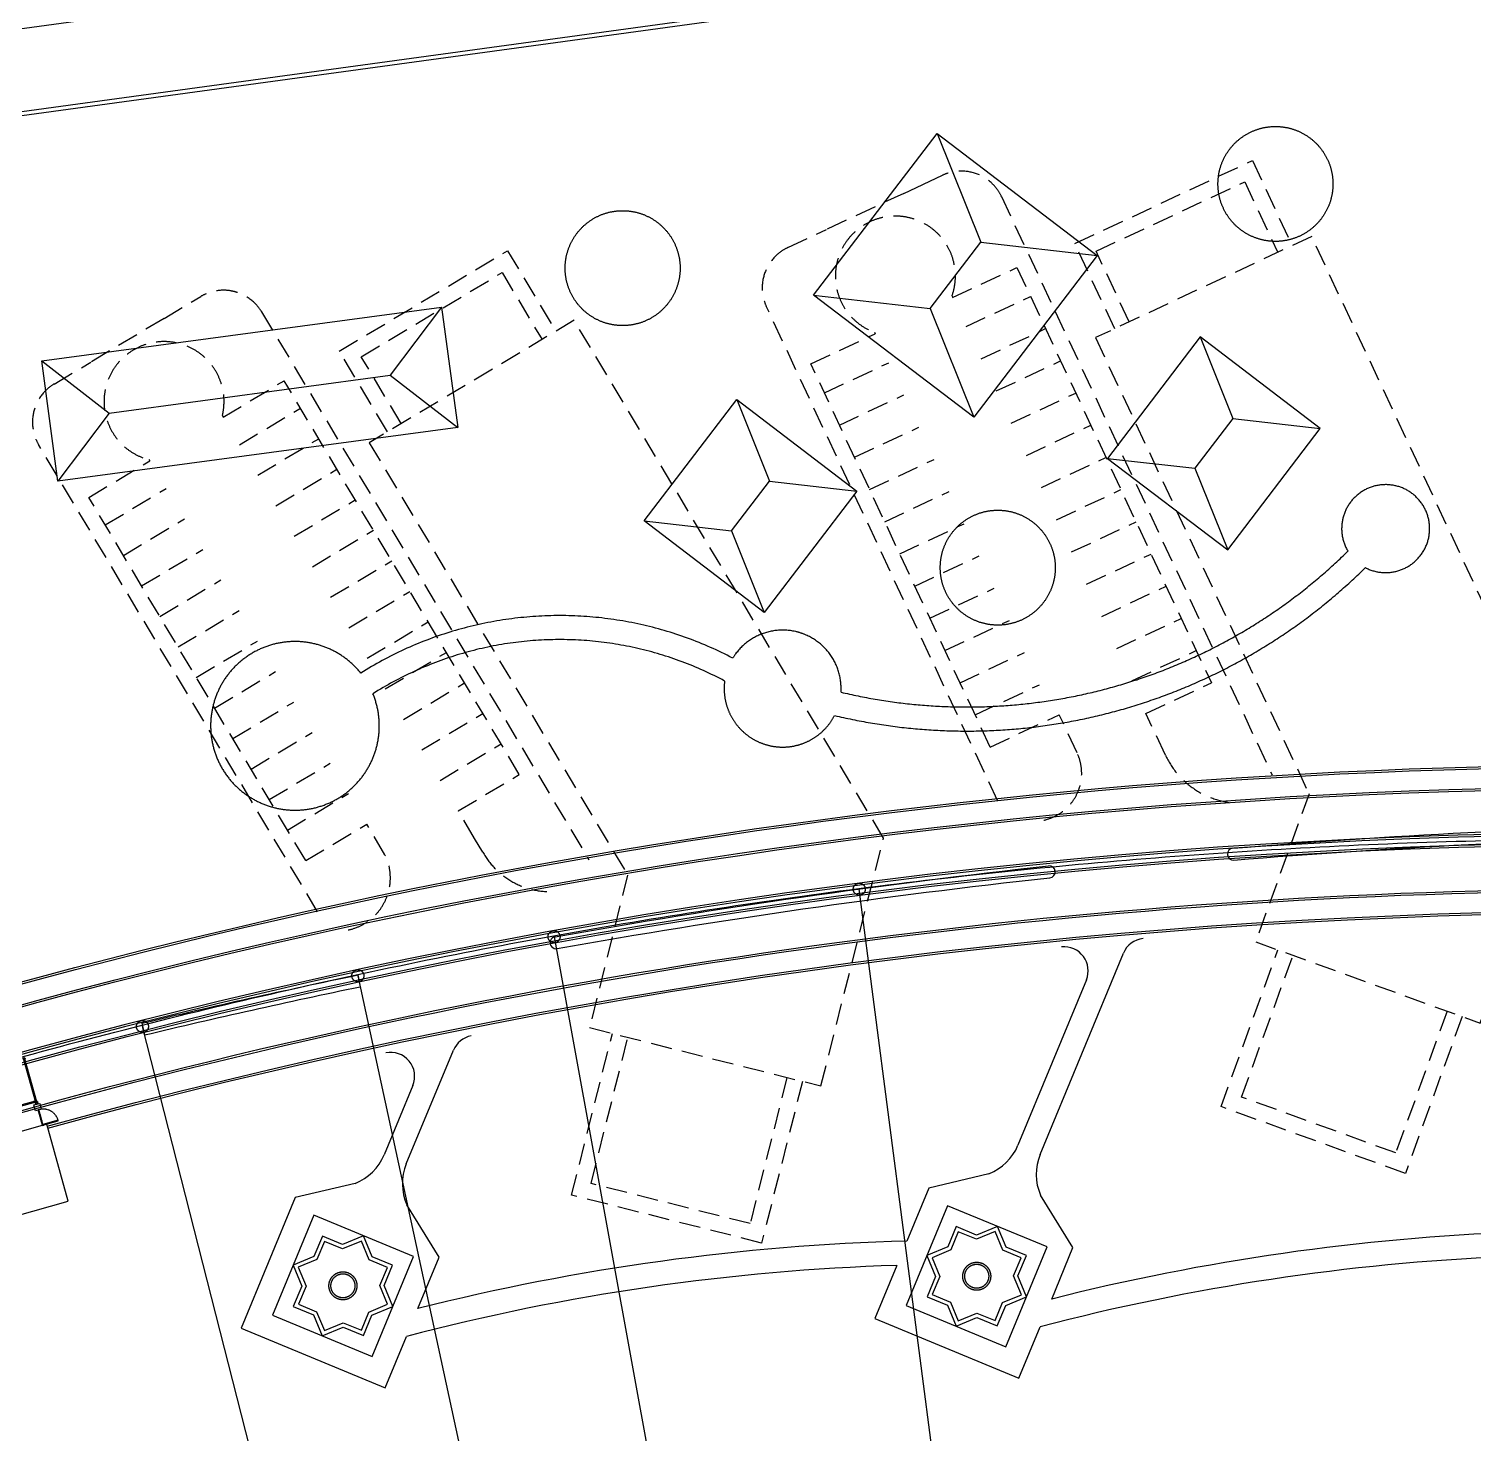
# Model space of a CAD drawing. Header units: inches. Extents: x 6322 to 85903, y -36042 to 7673.
# Drawn here: x 55869 to 60204, y -1385 to 2831 of the extents above; entities that cross this region are included whole.
import ezdxf

# ---------------------------------------------------------------- set-up
doc = ezdxf.new("R2010")
doc.units = ezdxf.units.IN
doc.header["$LTSCALE"] = 10
for name, pattern in [('Amconstr', [9999, 9999, 0]), ('HIDDEN', [9.525, 6.35, -3.175]), ('HIDDEN2', [0.1875, 0.125, -0.0625])]:
    doc.linetypes.add(name, pattern=pattern)
for name, color, linetype in [('06--LINE-2', 2, 'Continuous'), ('afaq', 6, 'Continuous'), ('F--BLOCKWALL-3', 4, 'Continuous'), ('FURN', 6, 'Continuous'), ('MS GATE', 1, 'Continuous'), ('N', 170, 'Continuous'), ('PLOT LINE', 3, 'Continuous'), ('roads & footpath', 161, 'Continuous')]:
    doc.layers.add(name, color=color, linetype=linetype)
doc.styles.add('3-16', font='arial.ttf')
doc.dimstyles.new('1-8', dxfattribs={"dimtxt": 10, "dimasz": 4, "dimexe": 2, "dimexo": 2, "dimgap": 1, "dimtad": 1, "dimdec": 4, "dimzin": 0, "dimdsep": 46, "dimlunit": 4, "dimtxsty": '3-16', "dimblk": 'ARCHTICK', "dimcen": 4, "dimclrd": 1, "dimclre": 8, "dimclrt": 2, "dimadec": 3, "dimazin": 0, "dimtfac": 1, "dimtdec": 4, "dimtofl": 0, "dimtmove": 2, "dimatfit": 3, "dimldrblk": 'AERO', "dimfxl": 0.18, "dimtolj": 1, "dimtzin": 0, "dimarcsym": 0})

# ---------------------------------------------------------------- blocks, each defined once
blk = doc.blocks.new('_ArchTick')
at = {"color": 0, "const_width": 0.15}
blk.add_lwpolyline([(-0.5, -0.5), (0.5, 0.5)], dxfattribs=at)
blk = doc.blocks.new('*D27')
at = {"layer": 'Defpoints', "color": 0, "linetype": 'Amconstr', "lineweight": 25, "transparency": 16777216}
for p in [(71828.1, 5022.4), (71861.8, 4777.2), (55517.2, 2537.3)]:
    blk.add_point(p, dxfattribs=at)
at = {"layer": 'FURN', "color": 1, "linetype": 'Amconstr', "lineweight": -2, "transparency": 16777216}
blk.add_line((55483.6, 2782.5), (71828.1, 5022.4), dxfattribs=at)
at = {"layer": 'FURN', "color": 8, "linetype": 'HIDDEN', "lineweight": -2, "transparency": 16777216}
for p, q in [((71861.5, 4779.2), (71827.9, 5024.4)), ((55516.9, 2539.3), (55483.3, 2784.5))]:
    blk.add_line(p, q, dxfattribs=at)
at = {"layer": 'FURN', "color": 1, "linetype": 'Amconstr', "lineweight": -2, "transparency": 16777216, "xscale": 24, "yscale": 24, "zscale": 24}
for p, rotation in [((71828.1, 5022.4), 7.80334522776029), ((55483.6, 2782.5), 187.8033452277602)]:
    blk.add_blockref('_ArchTick', p, dxfattribs=dict(at, rotation=rotation))
at = {"layer": 'FURN', "color": 2, "linetype": 'Amconstr', "lineweight": 25, "transparency": 16777216, "insert": (63654.1, 3915.6), "char_height": 24, "attachment_point": 5, "rotation": 7.8033, "style": '3-16'}
blk.add_mtext('\\A1;1374\'-9"', dxfattribs=at)
blk = doc.blocks.new('AERO')
blk.add_line((0, 0), (-1, 0))
blk.add_lwpolyline([(-0.71, 0.71), (0, 0), (-0.71, -0.71)])
blk = doc.blocks.new('A$C20319cff')
at = {"layer": 'MS GATE'}
for p, q in [((5.2, 145.6), (6.2, 145.6)), ((147.1, 149.1), (147.2, 149)), ((147.2, 149), (147.1, 148.8))]:
    blk.add_line(p, q, dxfattribs=at)
for points in [[(1.3, 149), (0, 149), (0, 149)], [(0, 149), (0, 148.4), (0, 148.4)], [(1.3, 148.4), (0, 148.4), (0, 148.4)], [(1.3, 142.7), (0, 142.7), (0, 142.7)], [(0, 142.2), (0, 142.7), (0, 142.7)], [(1.3, 142.2), (0, 142.2), (0, 142.2)], [(1.3, 149.1), (1.3, 148.8), (1.3, 148.8)], [(2.3, 149.1), (1.3, 149.1), (1.3, 149.1)], [(1.3, 148.6), (2.3, 148.7), (1.3, 148.8)], [(1.3, 148.6), (1.3, 148.2), (2.3, 148.3)], [(1.3, 142.9), (1.3, 142.6), (1.3, 142.6)], [(2.3, 142.8), (1.3, 142.9), (1.3, 142.9)], [(1.3, 142.3), (2.3, 142.4), (1.3, 142.6)], [(1.3, 142.3), (1.3, 142), (2.3, 142.1)], [(3.3, 149.1), (3.3, 148.3), (2.3, 148.3)], [(3.3, 149.1), (2.3, 149.1), (2.3, 149.1)], [(3.3, 142.8), (3.3, 142.1), (2.3, 142.1)], [(3.3, 142.8), (2.3, 142.8), (2.3, 142.8)], [(5.2, 149), (3.3, 149), (3.3, 149)], [(5.2, 148.4), (3.3, 148.4), (3.3, 148.4)], [(5.2, 142.7), (3.3, 142.7), (3.3, 142.7)], [(5.2, 142.2), (3.3, 142.2), (3.3, 142.2)], [(6.2, 149.4), (6.8, 149.4), (6.8, 149.4)], [(6.2, 149), (6.2, 149.4), (6.2, 149.4)], [(6.8, 149), (6.2, 149), (6.2, 149)], [(6.2, 149), (6.8, 149), (6.8, 149)], [(6.8, 148.4), (6.2, 148.4), (6.2, 148.4)], [(6.2, 148), (6.2, 148.4), (6.2, 148.4)], [(6.2, 148.4), (6.8, 148.4), (6.8, 148.4)], [(6.2, 148), (6.8, 148), (6.8, 148)], [(6.2, 143.1), (6.2, 142.7), (6.2, 142.7)], [(6.2, 143.1), (6.8, 143.1), (6.8, 143.1)], [(6.8, 142.7), (6.2, 142.7), (6.2, 142.7)], [(6.2, 142.7), (6.8, 142.7), (6.8, 142.7)], [(6.8, 142.2), (6.2, 142.2), (6.2, 142.2)], [(6.2, 142.1), (6.8, 142.1), (6.8, 142.1)], [(6.2, 142.1), (6.2, 141.8), (6.2, 141.8)], [(6.2, 141.8), (6.8, 141.8), (6.8, 141.8)], [(6.4, 149), (6.4, 149), (6.4, 149)], [(6.4, 148.4), (6.4, 148.4), (6.4, 148.4)], [(6.4, 142.7), (6.4, 142.7), (6.4, 142.7)], [(6.4, 142.2), (6.4, 142.1), (6.4, 142.1)], [(6.8, 148), (6.8, 149.4), (6.8, 149.4)], [(7, 149), (6.8, 149), (6.8, 149)], [(7, 148.4), (6.8, 148.4), (6.8, 148.4)], [(6.8, 143.1), (6.8, 141.8), (6.8, 141.8)], [(7, 142.7), (6.8, 142.7), (6.8, 142.7)], [(7, 142.2), (6.8, 142.2), (6.8, 142.2)], [(7, 148.4), (7, 149), (7, 149)], [(7, 142.7), (7, 142.2), (7, 142.2)], [(7.3, 147.6), (7.3, 146.2), (7.3, 146.2)], [(9, 147.6), (7.3, 147.6), (7.3, 147.6)], [(7.3, 145.4), (7.3, 143.8), (7.3, 143.8)], [(7.3, 143), (7.3, 141.5), (7.3, 141.5)], [(7.3, 140.7), (7.3, 139.1), (7.3, 139.1)], [(7.3, 138.3), (7.3, 136.8), (7.3, 136.8)], [(11.4, 146.2), (11.4, 147.6), (9.7, 147.6)], [(11.4, 143.8), (11.4, 145.4), (11.4, 145.4)], [(11.4, 141.5), (11.4, 143), (11.4, 143)], [(11.4, 139.1), (11.4, 140.7), (11.4, 140.7)], [(11.4, 136.8), (11.4, 138.3), (11.4, 138.3)], [(146.3, 145.4), (146.2, 145.6), (146.3, 145.8)], [(147.1, 148.7), (146.7, 148.7), (146.7, 148.7)], [(146.7, 146.2), (146.7, 148.7), (146.7, 148.7)], [(147.1, 146.2), (147.1, 148.7), (147.1, 148.7)], [(147.4, 145.9), (147.5, 145.8), (147.5, 145.6)], [(147.5, 145.6), (147.5, 145.4), (147.4, 145.2)]]:
    blk.add_lwpolyline(points, dxfattribs=at)
for points in [[(6.2, 140.9), (6.2, 150.2), (5.2, 150.2), (5.2, 140.9)], [(6.2, 144), (6.2, 147.1), (11.4, 147.1), (11.4, 144)], [(7.3, 147.6), (7.3, 143.5), (11.4, 143.5), (11.4, 147.6)], [(148.9, 143.5), (7.3, 143.5), (7.3, 147.6), (148.9, 147.6)], [(7.3, 0), (11.4, 0), (11.4, 144), (7.3, 144)], [(8.5, 145.6), (8.5, 145.5), (8.4, 145.5), (8.4, 145.5), (8.4, 145.6), (8.4, 145.6), (8.4, 145.6), (8.5, 145.6)], [(8.5, 145.6), (8.5, 145.5), (8.4, 145.5), (8.4, 145.5), (8.4, 145.6), (8.4, 145.6), (8.4, 145.6), (8.5, 145.6)], [(8.7, 146.1), (8.7, 146), (8.6, 146), (8.6, 146), (8.5, 146.1), (8.6, 146.2), (8.6, 146.2), (8.7, 146.2)], [(8.7, 146.1), (8.7, 146.1), (8.6, 146), (8.6, 146.1), (8.5, 146.1), (8.6, 146.1), (8.6, 146.2), (8.7, 146.1)], [(8.7, 145), (8.7, 145), (8.6, 145), (8.6, 145), (8.5, 145), (8.6, 145.1), (8.6, 145.1), (8.7, 145.1)], [(8.7, 145), (8.7, 145), (8.6, 145), (8.6, 145), (8.5, 145), (8.6, 145.1), (8.7, 145.1)], [(9.1, 146.4), (9.1, 146.4), (9.1, 146.4), (9, 146.4), (9, 146.4), (9, 146.5), (9.1, 146.5), (9.1, 146.5)], [(9.1, 146.4), (9.1, 146.4), (9.1, 146.4), (9, 146.4), (9, 146.4), (9, 146.5), (9.1, 146.5), (9.1, 146.5)], [(9.1, 144.7), (9.1, 144.7), (9.1, 144.6), (9, 144.7), (9, 144.7), (9, 144.7), (9.1, 144.8), (9.1, 144.7)], [(9.1, 144.7), (9.1, 144.7), (9.1, 144.6), (9, 144.7), (9, 144.7), (9, 144.7), (9.1, 144.8), (9.1, 144.7)], [(9.7, 146.4), (9.7, 146.4), (9.6, 146.4), (9.6, 146.4), (9.6, 146.4), (9.6, 146.5), (9.6, 146.5), (9.7, 146.5)], [(9.7, 146.4), (9.7, 146.4), (9.6, 146.4), (9.6, 146.4), (9.6, 146.5), (9.6, 146.5), (9.7, 146.5)], [(9.7, 144.7), (9.7, 144.7), (9.6, 144.6), (9.6, 144.7), (9.6, 144.7), (9.6, 144.7), (9.6, 144.8), (9.7, 144.7)], [(9.7, 144.7), (9.7, 144.7), (9.6, 144.6), (9.6, 144.7), (9.6, 144.7), (9.6, 144.8), (9.7, 144.7)], [(10.2, 146.1), (10.1, 146), (10.1, 146), (10, 146), (10, 146.1), (10, 146.2), (10.1, 146.2), (10.1, 146.2)], [(10.2, 146.1), (10.1, 146.1), (10.1, 146), (10, 146.1), (10, 146.1), (10, 146.1), (10.1, 146.2), (10.1, 146.1)], [(10.2, 145), (10.1, 145), (10.1, 145), (10, 145), (10, 145), (10, 145.1), (10.1, 145.1), (10.1, 145.1)], [(10.2, 145), (10.1, 145), (10.1, 145), (10, 145), (10, 145), (10, 145.1), (10.1, 145.1)], [(10.3, 145.6), (10.3, 145.5), (10.3, 145.5), (10.2, 145.5), (10.2, 145.6), (10.2, 145.6), (10.3, 145.6), (10.3, 145.6)], [(10.3, 145.6), (10.3, 145.5), (10.3, 145.5), (10.2, 145.5), (10.2, 145.6), (10.2, 145.6), (10.3, 145.6), (10.3, 145.6)], [(14.9, 143.5), (14.9, 147.6), (17, 147.6), (17, 143.5)], [(21.2, 143.5), (21.2, 147.6), (23.2, 147.6), (23.2, 143.5)], [(27.4, 143.5), (27.4, 147.6), (29.5, 147.6), (29.5, 143.5)], [(33.6, 143.5), (33.6, 147.6), (35.7, 147.6), (35.7, 143.5)], [(39.9, 143.5), (39.9, 147.6), (42, 147.6), (42, 143.5)], [(46.1, 143.5), (46.1, 147.6), (48.2, 147.6), (48.2, 143.5)], [(52.4, 143.5), (52.4, 147.6), (54.4, 147.6), (54.4, 143.5)], [(58.6, 143.5), (58.6, 147.6), (60.7, 147.6), (60.7, 143.5)], [(64.8, 143.5), (64.8, 147.6), (66.9, 147.6), (66.9, 143.5)], [(71.1, 143.5), (71.1, 147.6), (73.2, 147.6), (73.2, 143.5)], [(77.3, 143.5), (77.3, 147.6), (79.4, 147.6), (79.4, 143.5)], [(83.6, 143.5), (83.6, 147.6), (85.6, 147.6), (85.6, 143.5)], [(89.8, 143.5), (89.8, 147.6), (91.9, 147.6), (91.9, 143.5)], [(96, 143.5), (96, 147.6), (98.1, 147.6), (98.1, 143.5)], [(102.3, 143.5), (102.3, 147.6), (104.3, 147.6), (104.3, 143.5)], [(108.5, 143.5), (108.5, 147.6), (110.6, 147.6), (110.6, 143.5)], [(114.7, 143.5), (114.7, 147.6), (116.8, 147.6), (116.8, 143.5)], [(121, 143.5), (121, 147.6), (123.1, 147.6), (123.1, 143.5)], [(127.2, 143.5), (127.2, 147.6), (129.3, 147.6), (129.3, 143.5)], [(133.5, 143.5), (133.5, 147.6), (135.5, 147.6), (135.5, 143.5)], [(139.7, 143.5), (139.7, 147.6), (141.8, 147.6), (141.8, 143.5)], [(144.8, 147.6), (144.8, 143.5), (148.9, 143.5), (148.9, 147.6)], [(145, 147.4), (145, 143.8), (148.7, 143.8), (148.7, 147.4)]]:
    blk.add_lwpolyline(points, close=True, dxfattribs=at)
at = {"layer": 'MS GATE', "linetype": 'HIDDEN2', "ltscale": 3}
blk.add_arc((10.5, 138.5), 138.5, 270.3689, 2.0689, dxfattribs=at)
at = {"layer": 'MS GATE'}
for points in [[(146.3, 145.8), (146.5, 146.3), (147.1, 146.4), (147.4, 145.9)], [(147.4, 145.2), (147.1, 144.8), (146.4, 144.9), (146.3, 145.4)], [(147.1, 148.8), (146.5, 148.3), (146.5, 149.6), (147.1, 149.1)]]:
    blk.add_open_spline(points, degree=3, dxfattribs=at)

msp = doc.modelspace()

# ---------------------------------------------------------------- linework, layer by layer
at = {"linetype": 'Amconstr', "lineweight": 25}
for p, q in [((60708.4733, -17819.81171), (58360.03811, 250.2225)), ((57444.32033, 107.44657), (60708.4733, -17819.81171)), ((56855.81511, -9.74969), (60708.4733, -17819.81171)), ((60708.4733, -17819.81171), (56209.5707, -161.91944))]:
    msp.add_line(p, q, dxfattribs=at)
for centre, radius in [((60708.4733, -17819.81171), 18222), ((58360.03811, 250.2225), 18), ((57444.32033, 107.44657), 18), ((56855.81511, -9.74969), 18), ((56209.5707, -161.91944), 18)]:
    msp.add_circle(centre, radius, dxfattribs=at)
at = {"layer": '06--LINE-2', "linetype": 'Amconstr', "lineweight": 25}
for points in [[(56723.24132, -728.32968), (56599.35568, -1027.70962), (56898.73562, -1151.59526), (57022.62126, -852.21532)], [(58624.62981, -699.57637), (58500.74417, -998.9563), (58800.12411, -1122.84195), (58924.00975, -823.46201)], [(58624.62981, -699.57637), (58500.74417, -998.9563), (58800.12411, -1122.84195), (58924.00975, -823.46201)]]:
    msp.add_lwpolyline(points, close=True, dxfattribs=at)
at = {"layer": 'afaq', "lineweight": -3}
for p, q in [((58902.58423, -545.70884), (59152.30244, 57.75594)), ((56855.29432, -7.24363), (56862.61902, -42.49059)), ((59041.25696, -22.29199), (58836.05535, -518.1787)), ((56207.2567, -152.27362), (56215.6547, -187.28038)), ((57001.19574, -574.46215), (57142.46361, -233.07664)), ((57020.68949, -339.0512), (56934.66687, -546.93201)), ((58748.80728, -603.78376), (58568.65227, -646.54803)), ((56847.41879, -632.53707), (56667.26379, -675.30135)), ((59001.08996, -825.49396), (58903.83077, -667.93363)), ((57099.70148, -854.24728), (57002.44229, -696.68694))]:
    msp.add_line(p, q, dxfattribs=at)
for points in [[(59481.0786, 373.03584, -0.0162426615), (60891.13482, 443.98375)], [(59484.05441, 337.15905, -0.0162426615), (60891.77525, 407.98945)], [(57447.33679, 107.24602, -0.0172124155), (58928.2078, 320.05767, -0.0172124155)], [(57453.68093, 71.80943, -0.0172124155), (58932.09928, 284.26862, -0.0172124155)], [(56207.2567, -152.27362, -0.007638272), (56855.29432, -7.24363)], [(56215.6547, -187.28038, -0.007638272), (56862.61902, -42.49059)]]:
    msp.add_lwpolyline(points, format="xyb", dxfattribs=at)
for points in [[(58568.65227, -646.54803), (58502.74726, -805.81296)], [(56667.26379, -675.30135), (56505.29667, -1066.70835), (56937.73435, -1245.65428), (57001.47957, -1091.60867)], [(57035.90405, -1008.41906), (57099.70148, -854.24728)], [(58937.29254, -979.66574), (59001.08996, -825.49396)], [(58472.57382, -878.7296), (58406.68515, -1037.95504), (58839.12284, -1216.90096), (58902.86806, -1062.85535)]]:
    msp.add_lwpolyline(points, dxfattribs=at)
for centre, radius, start, end in [((59482.56651, 355.09744), 18, 94.74155393, 274.74155393), ((58930.15354, 302.16314), 18, 276.20561787, 96.20561787), ((57450.50886, 89.52772), 18, 100.15002342, 280.15002342), ((59218.83131, 30.2258), 72, 95.51651981, 157.51986505), ((58974.72808, 5.23816), 72, 337.51986504, 96.17293694), ((57208.99248, -260.60678), 72, 100.95108076, 157.51986505), ((56954.16062, -311.52106), 72, 337.51986504, 101.64625943), ((58691.90946, -458.53005), 156, 291.39094356, 337.51986506), ((56790.52097, -487.28337), 156, 291.39094356, 337.51986506), ((59046.73013, -605.35748), 156, 157.51986506, 203.64878655), ((57145.34164, -634.1108), 156, 157.51986506, 203.64878655), ((60585.24642, -7499.46399), 6724.84359, 92.119479926, 104.185060723), ((58683.85794, -7528.21731), 6724.84359, 91.543252571, 104.185060723), ((60585.24642, -7499.46399), 6652.84359, 92.467792384, 104.648066226), ((58683.85794, -7528.21731), 6652.84359, 91.819932203, 104.648066226)]:
    msp.add_arc(centre, radius, start, end, dxfattribs=at)
at = {"layer": 'F--BLOCKWALL-3', "linetype": 'Amconstr', "lineweight": 25}
for points in [[(55888.89051, -414.67034), (55884.02838, -397.33945), (55901.35927, -392.47732), (55906.2214, -409.80821)], [(55987.20881, -686.20654), (55922.38039, -455.12804), (55691.3019, -519.95647), (55756.13032, -751.03498)]]:
    msp.add_lwpolyline(points, close=True, dxfattribs=at)
at = {"layer": 'FURN', "color": 3, "linetype": 'Amconstr', "lineweight": 25}
for p, q in [((58593.48114, 2517.99085), (58724.35536, 2191.73053)), ((58572.46399, 1992.65009), (58724.35536, 2191.73053)), ((58724.35536, 2191.73053), (59073.59705, 2151.6793)), ((57107.16683, 1996.38308), (56953.01757, 1792.06998)), ((58223.2223, 2032.70132), (58572.46399, 1992.65009)), ((58572.46399, 1992.65009), (58703.33821, 1666.38977)), ((59382.51311, 1907.07772), (59480.9286, 1662.48687)), ((55907.55359, 1835.09198), (56110.19384, 1678.75015)), ((56110.19384, 1678.75015), (56953.01757, 1792.06998)), ((56953.01757, 1792.06998), (57155.65782, 1635.72815)), ((57992.76878, 1719.46976), (58090.92444, 1474.77452)), ((56110.19384, 1678.75015), (55956.04457, 1474.43705)), ((59480.9286, 1662.48687), (59367.16871, 1513.05564)), ((59480.9286, 1662.48687), (59742.89162, 1632.72665)), ((59105.20569, 1542.81585), (59367.16871, 1513.05564)), ((57977.00591, 1325.4642), (58090.92444, 1474.77452)), ((58090.92444, 1474.77452), (58352.85571, 1444.7361)), ((59367.16871, 1513.05564), (59465.58421, 1268.46478)), ((57715.07464, 1355.50262), (57977.00591, 1325.4642)), ((57977.00591, 1325.4642), (58075.16158, 1080.76895))]:
    msp.add_line(p, q, dxfattribs=at)
for points in [[(58223.2223, 2032.70132), (58593.48114, 2517.99085), (59073.59705, 2151.6793), (58703.33821, 1666.38977)], [(55907.55359, 1835.09198), (57107.16683, 1996.38308), (57155.65782, 1635.72815), (55956.04457, 1474.43705)], [(59382.51311, 1907.07772), (59105.20569, 1542.81585), (59465.58421, 1268.46478), (59742.89162, 1632.72665)], [(57715.07464, 1355.50262), (57992.76878, 1719.46976), (58352.85571, 1444.7361), (58075.16158, 1080.76895)]]:
    msp.add_lwpolyline(points, close=True, dxfattribs=at)
at = {"layer": 'MS GATE', "linetype": 'Amconstr', "lineweight": 25}
for points in [[(58774.31978, -761.51919), (58711.61377, -787.51834), (58650.62896, -762.28238), (58625.393, -823.26718), (58562.68699, -849.26634), (58588.68614, -911.97235)], [(58588.68614, -911.97235), (58563.45018, -972.95715), (58624.43498, -998.19311), (58650.43414, -1060.89913), (58713.14015, -1034.89997), (58774.12495, -1060.13593), (58799.36091, -999.15113), (58862.06693, -973.15198), (58836.06777, -910.44596), (58861.30374, -849.46116), (58800.31893, -824.2252), (58774.31978, -761.51919)], [(58791.13772, -833.41278), (58767.83086, -777.20019), (58711.61827, -800.50705), (58657.12875, -777.95888), (58634.58059, -832.4484), (58578.36799, -855.75525), (58601.67485, -911.96784)], [(56872.93129, -790.2725), (56810.22528, -816.27166), (56749.24048, -791.03569), (56724.00452, -852.0205), (56661.2985, -878.01965), (56687.29766, -940.72566)], [(56687.29766, -940.72566), (56662.06169, -1001.71047), (56723.0465, -1026.94643), (56749.04565, -1089.65244), (56811.75166, -1063.65329), (56872.73647, -1088.88925), (56897.97243, -1027.90445), (56960.67844, -1001.90529), (56934.67929, -939.19928), (56959.91525, -878.21448), (56898.93045, -852.97851), (56872.93129, -790.2725)], [(56889.74923, -862.1661), (56866.44238, -805.95351), (56810.22979, -829.26036), (56755.74027, -806.7122), (56733.1921, -861.20171), (56676.97951, -884.50857), (56700.28636, -940.72116)], [(56888.78484, -1018.72323), (56944.99744, -995.41638), (56921.69058, -939.20378), (56944.23875, -884.71427), (56889.74923, -862.1661)], [(58790.17333, -989.96991), (58846.38592, -966.66306), (58823.07907, -910.45047), (58845.62723, -855.96095), (58791.13772, -833.41278)], [(56700.28636, -940.72116), (56677.7382, -995.21068), (56732.22771, -1017.75884)], [(58601.67485, -911.96784), (58579.12668, -966.45736), (58633.6162, -989.00553)], [(58633.6162, -989.00553), (58656.92305, -1045.21812), (58713.13565, -1021.91126)], [(58713.13565, -1021.91126), (58767.62516, -1044.45943), (58790.17333, -989.96991)], [(56732.22771, -1017.75884), (56755.53457, -1073.97144), (56811.74716, -1050.66458)], [(56811.74716, -1050.66458), (56866.23668, -1073.21275), (56888.78484, -1018.72323)]]:
    msp.add_lwpolyline(points, dxfattribs=at)
for centre, radius in [((56810.98847, -939.96247), 42), ((56810.98847, -939.96247), 36), ((58712.37696, -911.20916), 42), ((58712.37696, -911.20916), 36)]:
    msp.add_circle(centre, radius, dxfattribs=at)
at = {"layer": 'N', "lineweight": -3}
msp.add_line((58493.55056, 2337.9246), (58609.48839, 2392.16866), dxfattribs=at)
at = {"layer": 'N', "linetype": 'HIDDEN', "lineweight": -3}
for p, q in [((58786.66457, 2328.11035), (59598.45145, 593.07487)), ((58145.72889, 2175.1886), (58261.66673, 2229.43266)), ((58833.11892, 2115.53733), (59416.25798, 869.21279)), ((56274.37668, 1962.72965), (56384.27065, 2028.3598)), ((58775.61131, 514.31151), (58080.84629, 1999.25847)), ((58638.29459, 2030.03163), (58639.89651, 2025.13398)), ((56566.9914, 1982.44692), (57548.90499, 338.31021)), ((58405.2875, 1921.01415), (58408.02084, 1916.64586)), ((55944.68705, 1765.83459), (56054.58102, 1831.46474)), ((58752.71139, 676.52222), (58214.79111, 1826.23909)), ((56449.35494, 1670.95657), (56451.44135, 1666.24489)), ((56735.19962, 182.14052), (55897.82874, 1584.27065)), ((56228.49457, 1539.0558), (56231.65342, 1534.98459)), ((56699.32911, 335.81919), (56048.49681, 1425.60101)), ((59013.70877, 658.97078), (58960.09895, 773.55304)), ((59278.2627, 652.4065), (59219.8251, 777.30736)), ((57206.18805, 402.46428), (57156.96544, 484.88476)), ((56937.17751, 353.62446), (56882.48572, 445.20277)), ((57230.79935, 361.25404), (57206.18805, 402.46428))]:
    msp.add_line(p, q, dxfattribs=at)
for points in [[(59126.27848, 1931.90749), (59006.81043, 2187.24198), (59539.39578, 2436.43275), (59658.86393, 2181.09832)], [(59070.62834, 2164.10741), (59516.2615, 2372.61422), (59615.38753, 2160.75619)], [(58493.5424, 2337.92079), (58261.66673, 2229.43266)], [(59717.28719, 2208.43391), (59068.76414, 1904.99717), (59709.21423, 536.18916), (59549.38954, 92.25072), (60222.52676, -151.76215), (60484.25475, 569.22525), (59717.28719, 2208.43391)], [(56944.73363, 1622.41204), (56800.18958, 1864.43545), (57305.0102, 2165.93062), (57449.55435, 1923.90727)], [(59169.75488, 1952.24962), (59070.62895, 2164.10769)], [(56866.01076, 1847.83708), (57288.41218, 2100.10884), (57408.34446, 1899.29539)], [(58639.89651, 2025.13398), (58833.12624, 2115.54075)], [(58680.57956, 1938.18061), (58873.80929, 2028.58737)], [(56274.36895, 1962.72503), (56054.58102, 1831.46474)], [(57504.93189, 1956.98052), (56890.21763, 1589.85332), (57665.09625, 292.40398), (57550.73391, -165.35854), (58245.00067, -340.42904), (58432.88361, 403.22705), (57504.93189, 1956.98052)], [(57504.93189, 1956.98052), (56890.21763, 1589.85332), (57665.09625, 292.40398), (57550.73391, -165.35854), (58245.00067, -340.42904), (58432.88361, 403.22705), (57504.93189, 1956.98052)], [(58214.79111, 1826.23909), (58408.02084, 1916.64586)], [(58725.78294, 1841.56574), (58919.01267, 1931.97251)], [(56985.94353, 1647.02392), (56866.01133, 1847.83742)], [(58255.47416, 1739.28571), (58448.70389, 1829.69248)], [(58770.98633, 1744.95088), (58964.21605, 1835.35765)], [(56451.44135, 1666.24489), (56634.59796, 1775.62847)], [(57156.96544, 484.88476), (57340.13144, 594.27394), (56634.59102, 1775.62433)], [(58816.18971, 1648.33601), (59009.41944, 1738.74278)], [(56500.66396, 1583.82441), (56683.82057, 1693.20799)], [(58300.67754, 1642.67085), (58493.90727, 1733.07762)], [(58345.88093, 1546.05599), (58539.11066, 1636.46276)], [(58861.3931, 1551.72115), (59054.62282, 1642.12792)], [(56555.35575, 1492.24611), (56738.51236, 1601.62969)], [(56048.49681, 1425.60101), (56231.65342, 1534.98459)], [(58391.08431, 1449.44112), (58584.31404, 1539.84789)], [(58906.59648, 1455.10629), (59099.82621, 1545.51306)], [(56610.04754, 1400.6678), (56793.20415, 1510.05138)], [(56097.71942, 1343.18054), (56280.87603, 1452.56412)], [(58436.2877, 1352.82626), (58629.51742, 1443.23303)], [(58951.79986, 1358.49142), (59145.02959, 1448.89819)], [(56664.73933, 1309.0895), (56847.89594, 1418.47308)], [(56152.41121, 1251.60223), (56335.56782, 1360.98581)], [(58481.49108, 1256.2114), (58674.72081, 1346.61817)], [(58997.00325, 1261.87656), (59190.23298, 1352.28333)], [(56719.43112, 1217.5112), (56902.58773, 1326.89477)], [(56207.103, 1160.02393), (56390.25961, 1269.40751)], [(56774.12291, 1125.93289), (56957.27952, 1235.31647)], [(58526.69447, 1159.59653), (58719.92419, 1250.0033)], [(59042.20663, 1165.2617), (59235.43636, 1255.66847)], [(56261.79479, 1068.44562), (56444.9514, 1177.8292)], [(56828.8147, 1034.35459), (57011.97131, 1143.73816)], [(58571.89785, 1062.98167), (58765.12758, 1153.38844)], [(59087.41002, 1068.64683), (59280.63974, 1159.0536)], [(56316.48658, 976.86732), (56499.64319, 1086.2509)], [(56883.50649, 942.77628), (57066.6631, 1052.15986)], [(58617.10123, 966.36681), (58810.33096, 1056.77358)], [(59132.6134, 972.03197), (59325.84313, 1062.43874)], [(56371.17837, 885.28902), (56554.33498, 994.67259)], [(56938.19828, 851.19798), (57121.35489, 960.58156)], [(58662.30462, 869.75194), (58855.53434, 960.15871)], [(59177.81679, 875.41711), (59371.04651, 965.82388)], [(56425.87016, 793.71071), (56609.02677, 903.09429)], [(56992.89007, 759.61967), (57176.04668, 869.00325)], [(59219.8251, 777.30736), (59416.2499, 869.20901)], [(58707.508, 773.13708), (58900.73773, 863.54385)], [(56480.56195, 702.13241), (56663.71856, 811.51599)], [(57047.58186, 668.04137), (57230.73847, 777.42495)], [(58752.71139, 676.52222), (58960.09895, 773.55304)], [(56535.25374, 610.5541), (56718.41035, 719.93768)], [(57102.27365, 576.46306), (57285.43026, 685.84664)], [(56589.94553, 518.9758), (56773.10214, 628.35938)], [(56644.63732, 427.39749), (56827.79393, 536.78107)], [(56699.32911, 335.81919), (56882.48572, 445.20277)], [(60168.79645, -132.28486), (59998.24268, -602.77681), (59445.44284, -402.38637), (59615.9966, 68.1056)], [(60123.66993, -115.92645), (59969.47457, -541.29189), (59506.92776, -373.61825), (59661.12312, 51.74719)], [(58189.58377, -326.45478), (58067.21756, -811.7153), (57497.06553, -667.94233), (57619.43175, -182.6818)], [(58143.04075, -314.71821), (58032.4111, -753.43571), (57555.34512, -633.13588), (57665.97477, -194.41837)]]:
    msp.add_lwpolyline(points, dxfattribs=at)
for centre, radius, start, end in [((58665.99262, 2271.40008), 133.33333, 25.07357502, 115.07357501), ((58468.42866, 2089.57628), 180, 340.68243977, 249.46471026), ((58202.23312, 2054.42002), 133.33333, 115.07357507, 204.37554811), ((56452.63538, 1913.88692), 133.33333, 30.84621436, 120.84621436), ((56274.36135, 1713.11395), 180, 346.45507912, 255.23734961), ((56013.05179, 1651.36171), 133.33333, 120.84621441, 210.14818746), ((58883.38036, 597.99377), 143.88777, 281.99760881, 25.07357502), ((59505.20901, 758.58831), 250.55778, 205.07357502, 261.84600156), ((56794.0454, 283.67057), 159.3121, 282.01911266, 26.04645098), ((57431.9169, 472.98269), 230.0686, 209.05387975, 267.78317632)]:
    msp.add_arc(centre, radius, start, end, dxfattribs=at)
at = {"layer": 'PLOT LINE'}
for p, q in [((71861.75005, 4777.21987), (55517.18687, 2537.32102)), ((71845.92243, 4762.93865), (55529.16889, 2526.8509))]:
    msp.add_line(p, q, dxfattribs=at)
at = {"layer": 'PLOT LINE', "linetype": 'Amconstr', "lineweight": 25}
for centre in [(59608.57403, 2366.14375), (57650.15536, 2113.50652), (58775.50208, 1214.82571)]:
    msp.add_circle(centre, 172.45111, dxfattribs=at)
for centre, radius, start, end in [((59939.1341, 1331.94087), 131.94429, 242.53497378, 210.8873838), ((58682.97741, 2428.1578), 1631.2753, 256.61165905, 314.47779675), ((58682.2692, 2428.52982), 1703.94211, 256.55047508, 314.58031542), ((57461.41027, -47.96068), 1118.94554, 62.3671759, 122.24017383), ((57461.41027, -47.96068), 1046.94554, 61.79803966, 122.35660639), ((58130.14131, 851.96366), 175.44392, 356.48775438, 148.60609049), ((56667.11847, 740.16346), 253.00936, 38.73174494, 22.3636207), ((58130.14131, 851.96366), 175.44392, 172.55420677, 332.63441715)]:
    msp.add_arc(centre, radius, start, end, dxfattribs=at)
at = {"layer": 'roads & footpath'}
for points in [[(55805.73899, -39.36419, -0.0904692014), (62400.12654, 546.45512, 0.5094596237), (62570.72339, 736.83208), (62123.01424, 2819.80072, -1), (63096.77512, 3029.09896), (63642.34602, 490.82812, 0.307224173), (63770.58662, 368.22277, -0.0121143794), (64647.95162, 198.55799, -0.0222486944)], [(55807.35971, -45.14121, -0.0904684131), (62399.54551, 540.48324, 0.5093992167), (62576.58942, 738.09292), (62128.88027, 2821.06156, -1), (63090.90909, 3027.83812), (63636.47999, 489.56729, 0.307224173), (63769.59049, 362.30604, -0.0121144616), (64646.67599, 192.69516, -0.0222488071)], [(54867.27443, -401.12025, -0.1042198459), (62393.18585, 474.78963, 0.5088992543), (62641.11574, 751.96208), (62193.40659, 2834.93072, -1), (63026.38276, 3013.96896), (63571.95367, 475.69813, 0.307224173), (63758.63302, 297.22198, -0.0121153697), (64632.64412, 128.20399, -0.0222500539)], [(54867.58396, -394.68824, -0.1041880487), (62393.76198, 480.76196, 0.5089353818), (62635.24971, 750.70124), (62187.54056, 2833.66988, -1), (63032.24879, 3015.2298), (63577.8197, 476.95896, 0.307224173), (63759.62915, 303.13872, -0.0121152868), (64633.91975, 134.06682, -0.0222499401)], [(55465.06414, -387.30539, -0.1276833424), (64606.64221, -38.08246, -0.1416944614), (65531.71097, -498.82389, 0.5603906679), (65590.76476, -481.97303, -0.058144994), (65656.97041, -319.7227, 0.4771166806), (65635.86075, -267.89167, 0.0199551951), (64613.73438, -2.78233, 0.1276745466), (55454.69484, -352.83109)], [(55463.33593, -381.55967, -0.1276818687), (64607.82387, -32.19902, -0.1416800059), (65535.77267, -494.40771, 0.5603906679), (65584.98416, -480.36534, -0.058144994), (65651.71526, -316.8273, 0.4771166806), (65634.12387, -273.63478, 0.019955303), (64612.45533, -8.64441, 0.1276746261), (55456.42306, -358.5768, 0.1276746261)], [(54851.46756, -729.58527, -0.1373828268), (64579.507, -173.41111, -0.2203066705), (65763.33488, -1005.89473, 0.1511349988), (66041.85904, -1263.5857, -0.2886997562), (66169.12001, -1465.61926), (66169.12001, -2004.00862, -0.4140909735), (65944.94621, -2228.27627, -0.4140909735)], [(54851.77789, -723.13651, -0.1373476685), (64580.68501, -167.52685, -0.2202899297), (65768.52913, -1002.89145, 0.1511349988), (66044.45026, -1258.17409, -0.2886997562), (66175.12001, -1465.61926), (66175.12001, -2004.00862, -0.4140909735), (65944.94872, -2234.27627)], [(55924.05196, -461.08628, -0.1218352673), (64567.73643, -232.25576, -0.2204791996), (65711.39234, -1035.9276, 0.1511349988), (66015.9468, -1317.70183, -0.2886997562), (66109.12001, -1465.61926), (66109.12001, -1878.31295)], [(55925.67269, -466.8633, -0.1218364666), (64566.56035, -238.14044, -0.2204969833), (65706.19809, -1038.93088, 0.1511349988), (66013.35558, -1323.11345, -0.2886997562), (66103.12001, -1465.61926), (66103.12001, -1878.31294)]]:
    msp.add_lwpolyline(points, format="xyb", dxfattribs=at)

# ---------------------------------------------------------------- block references
at = {"layer": 'MS GATE'}
for p, xscale, yscale, zscale, rotation in [((55757.1894, -432.92378), -0.966878407089303, 0.966878407089303, 0.966878407089303, 285.6713183699225), ((55957.78203, -446.99913), 0.3339130475163297, 0.3339130475163297, 0.3339130475163297, 105.6651026347483)]:
    msp.add_blockref('A$C20319cff', p, dxfattribs=dict(at, xscale=xscale, yscale=yscale, zscale=zscale, rotation=rotation))

# ---------------------------------------------------------------- dimensions: what is measured, and where the dimension line sits
at = {"layer": 'FURN', "linetype": 'Amconstr', "lineweight": 25}
dim = msp.add_aligned_dim(p1=(55517.18687, 2537.32102), p2=(71861.75005, 4777.21987), distance=247.48106, dimstyle='1-8', override={"dimtxt": 24, "dimasz": 24, "dimdec": 0, "dimfxl": 150}, dxfattribs=at)
dim.commit()
dim.dimension.update_dxf_attribs({"geometry": '*D27', "text_midpoint": (63654.06649, 3915.59893)})

doc.saveas('drawing.dxf')
